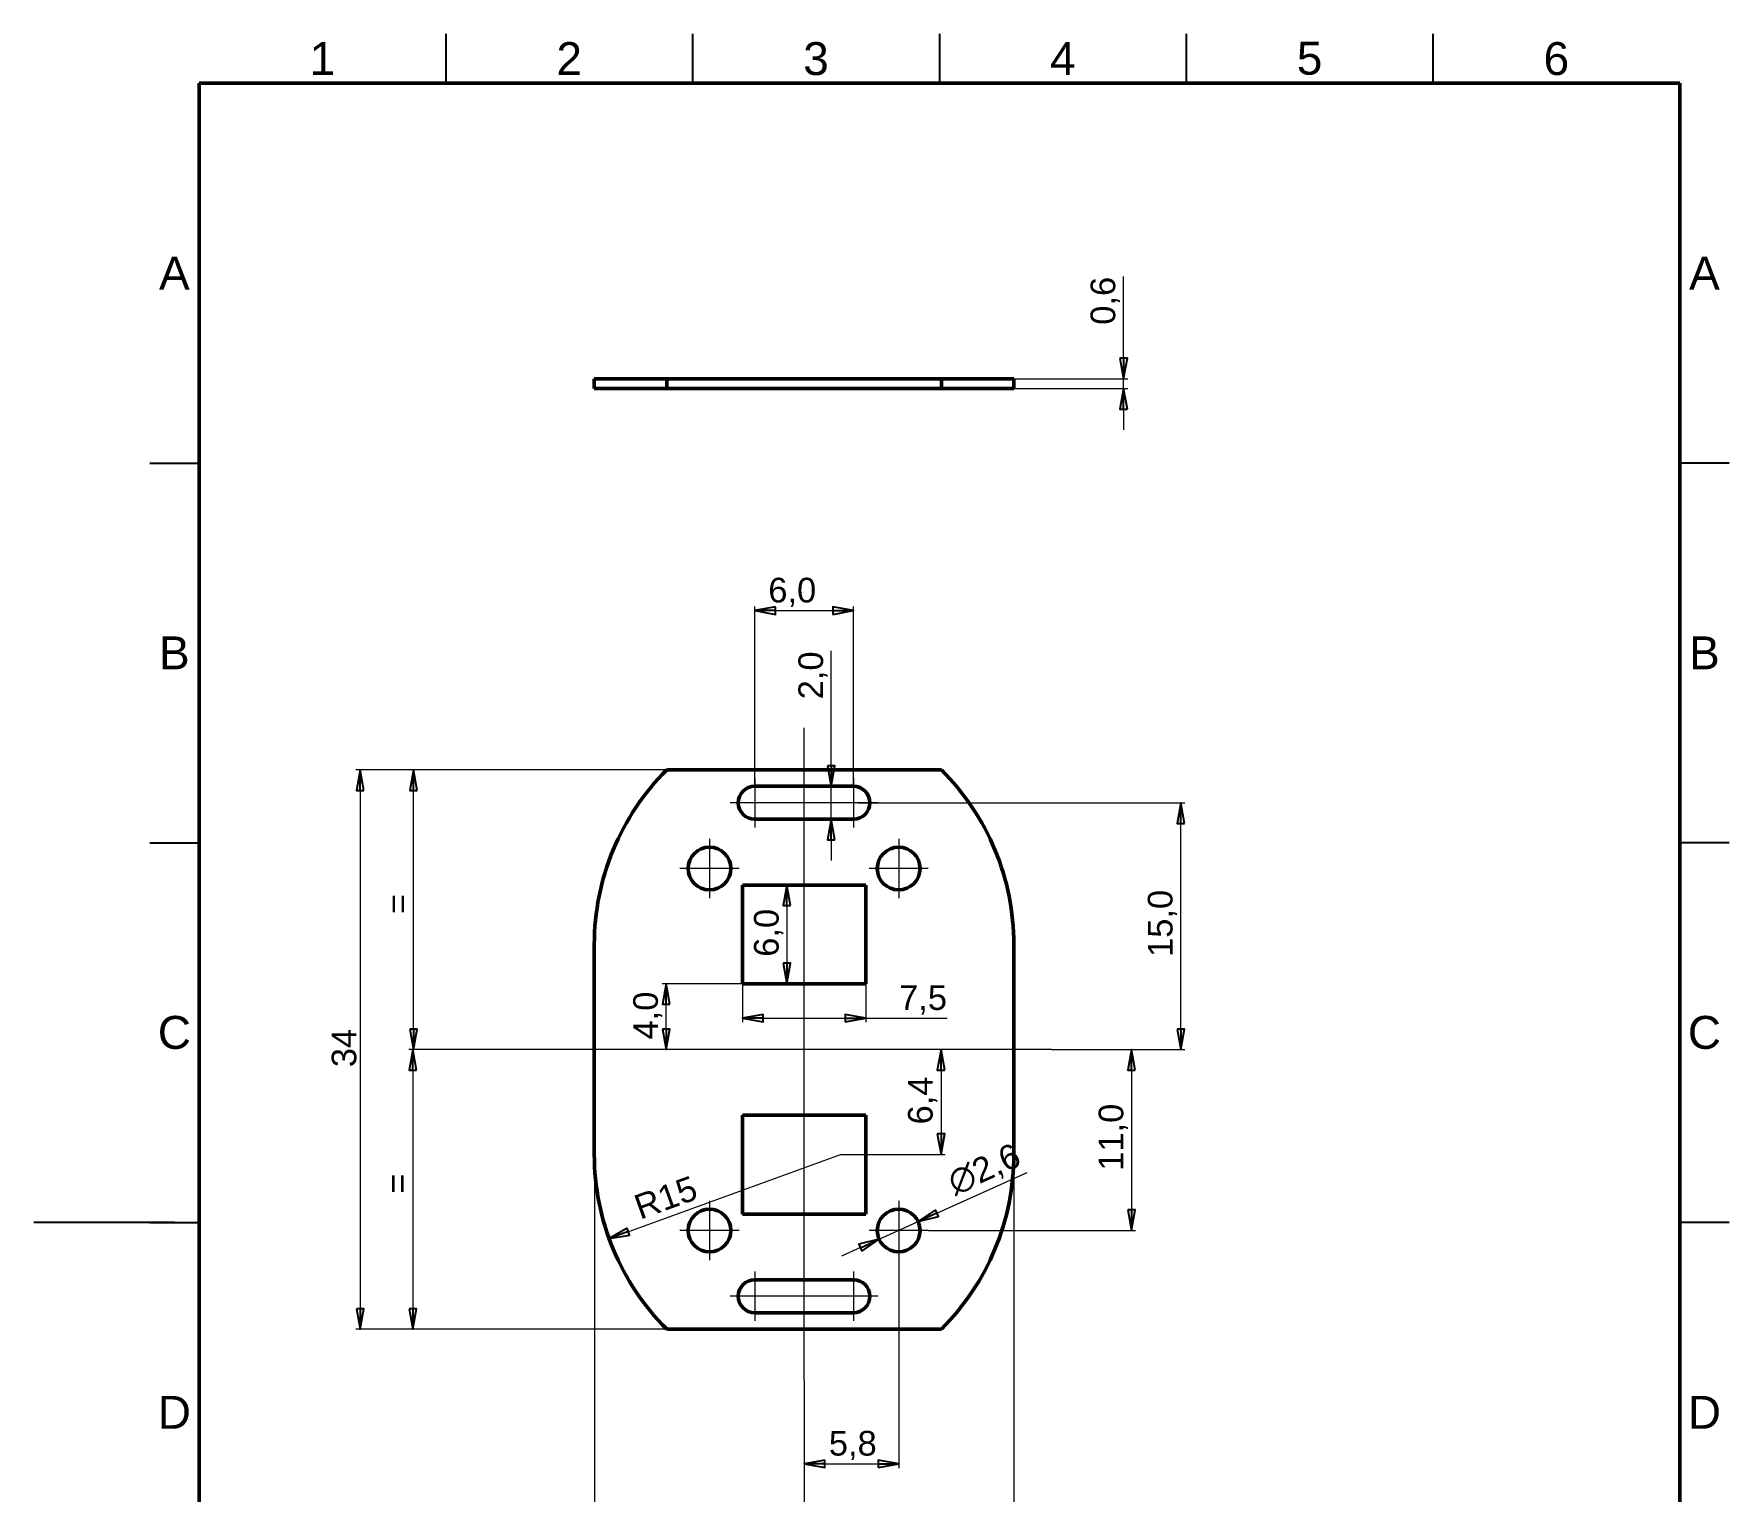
# Model space of a CAD drawing. Header units: millimetres. Extents: x 0 to 103, y 2 to 146.
# Drawn here: x 0 to 103, y 57.9 to 146.5 of the extents above; entities that cross this region are included whole.
import ezdxf

# ---------------------------------------------------------------- set-up
doc = ezdxf.new("R2010")
doc.units = ezdxf.units.MM
doc.header["$LTSCALE"] = 0.5
doc.linetypes.add('CHAIN', pattern=[0.3543, 0.2362, -0.0295, 0.0591, -0.0295])
for name, color, linetype, lineweight in [('Center Mark(INTECO)', 7, 'CHAIN', 18), ('Centerline(INTECO)', 7, 'CHAIN', 18), ('Dimensions(INTECO)', 7, 'Continuous', 25), ('Sketch Geometry(INTECO)', 7, 'Continuous', 50), ('Symbols(INTECO)', 7, 'Continuous', 18)]:
    doc.layers.add(name, color=color, linetype=linetype, lineweight=lineweight)
doc.layers.add('Visible Edges(INTECO)', color=7, linetype='Continuous', lineweight=50, true_color=0x262659)
doc.styles.add('Current-ISO-INTECO', font='arial.ttf')
doc.styles.add('Current-ISO-INTECODimensionsText', font='arial.ttf')
doc.dimstyles.new('ISO - INTECO', dxfattribs={"dimscale": 0.5, "dimtxt": 3, "dimasz": 2.5, "dimexe": 0.5, "dimexo": 0, "dimgap": 0.4, "dimtad": 1, "dimrnd": 1e-08, "dimzin": 0, "dimtxsty": 'Current-ISO-INTECODimensionsText', "dimblk": 'Filled-3', "dimcen": 0.09, "dimdle": 7, "dimclrd": 7, "dimclre": 7, "dimclrt": 7, "dimadec": 1, "dimazin": 0, "dimtfac": 0.666667, "dimtmove": 0, "dimatfit": 3, "dimfxl": 1, "dimtolj": 1, "dimlwd": 15, "dimlwe": 15, "dimarcsym": 0})

# ---------------------------------------------------------------- blocks, each defined once
blk = doc.blocks.new('Borders INTECO Okvir')
at = {"layer": 'Sketch Geometry(INTECO)', "lineweight": 25}
for p, q in [((50, 293), (50, 287)), ((80, 293), (80, 287)), ((110, 293), (110, 287)), ((140, 293), (140, 287)), ((170, 293), (170, 287)), ((14, 240.83), (20, 240.83)), ((206, 240.83), (200, 240.83)), ((14, 194.67), (20, 194.67)), ((206, 194.67), (200, 194.67)), ((17, 148.5), (-0.07, 148.5)), ((14, 148.5), (20, 148.5)), ((206, 148.5), (200, 148.5))]:
    blk.add_line(p, q, dxfattribs=at)
at = {"layer": 'Sketch Geometry(INTECO)'}
for p, q in [((200, 287), (20, 287)), ((20, 287), (20, 10)), ((200, 10), (200, 287))]:
    blk.add_line(p, q, dxfattribs=at)
at = {"layer": 'Symbols(INTECO)', "color": 7, "char_height": 4, "style": 'Current-ISO-INTECO'}
for s, insert, attachment_point in [('\\fArial|b0|i0;\\H4.0000;1', (35, 292), 2), ('\\fArial|b0|i0;\\H4.0000;2', (65, 292), 2), ('\\fArial|b0|i0;\\H4.0000;3', (95, 292), 2), ('\\fArial|b0|i0;\\H4.0000;4', (125, 292), 2), ('\\fArial|b0|i0;\\H4.0000;5', (155, 292.05), 2), ('\\fArial|b0|i0;\\H4.0000;6', (185, 292), 2), ('\\fArial|b0|i0;\\H4.0000;A', (17, 263.92), 5), ('\\fArial|b0|i0;\\H4.0000;A', (203, 263.92), 5), ('\\fArial|b0|i0;\\H4.0000;B', (17, 217.75), 5), ('\\fArial|b0|i0;\\H4.0000;B', (203, 217.75), 5), ('\\fArial|b0|i0;\\H4.0000;C', (17, 171.58), 5), ('\\fArial|b0|i0;\\H4.0000;C', (203, 171.58), 5), ('\\fArial|b0|i0;\\H4.0000;D', (17, 125.42), 5), ('\\fArial|b0|i0;\\H4.0000;D', (203, 125.42), 5)]:
    blk.add_mtext(s, dxfattribs=dict(at, insert=insert, attachment_point=attachment_point))
blk = doc.blocks.new('Filled-3')
at = {"color": 0}
for p, q in [((0, 0), (-1, 0.18)), ((-1, 0.18), (-1, -0.18)), ((-1, 0), (0, 0)), ((-1, -0.18), (0, 0))]:
    blk.add_line(p, q, dxfattribs=at)
at = {"color": 0, "flags": 128}
blk.add_lwpolyline([(-1, -0.18), (0, 0), (-1, 0.18), (-1, -0.18)], dxfattribs=at)
at = {"color": 0}
blk.add_solid([(-1, -0.18), (0, 0), (-1, 0.18), (-1, -0.18)], dxfattribs=at)
blk = doc.blocks.new('*D24')
at = {"layer": 'Defpoints', "color": 0, "linetype": 'Continuous', "transparency": 16777216}
for p in [(50.07, 99.76), (69.67, 99.76), (61.82, 84.76)]:
    blk.add_point(p, dxfattribs=at)
at = {"layer": 'Dimensions(INTECO)', "color": 7, "linetype": 'Continuous', "lineweight": 15, "transparency": 16777216}
for p, q in [((50.07, 99.76), (69.92, 99.76)), ((69.67, 86.01), (69.67, 98.51)), ((61.82, 84.76), (69.92, 84.76))]:
    blk.add_line(p, q, dxfattribs=at)
at = {"layer": 'Dimensions(INTECO)', "color": 7, "linetype": 'Continuous', "lineweight": 15, "transparency": 16777216, "xscale": 1.25, "yscale": 1.25, "zscale": 1.25}
for p, rotation in [((69.67, 99.76), 90), ((69.67, 84.76), 270)]:
    blk.add_blockref('Filled-3', p, dxfattribs=dict(at, rotation=rotation))
at = {"layer": 'Dimensions(INTECO)', "color": 7, "linetype": 'Continuous', "lineweight": 18, "transparency": 16777216, "insert": (67.67, 90.39), "char_height": 1.5, "attachment_point": 1, "rotation": 90, "style": 'Current-ISO-INTECODimensionsText'}
blk.add_mtext('\\A1;15,0', dxfattribs=at)
blk = doc.blocks.new('*D25')
at = {"layer": 'Defpoints', "color": 0, "linetype": 'Continuous', "transparency": 16777216}
for p in [(61.82, 84.76), (54.33, 73.76), (66.68, 73.76)]:
    blk.add_point(p, dxfattribs=at)
at = {"layer": 'Dimensions(INTECO)', "color": 7, "linetype": 'Continuous', "lineweight": 15, "transparency": 16777216}
for p, q in [((61.82, 84.76), (66.93, 84.76)), ((66.68, 83.51), (66.68, 75.01)), ((54.33, 73.76), (66.93, 73.76))]:
    blk.add_line(p, q, dxfattribs=at)
at = {"layer": 'Dimensions(INTECO)', "color": 7, "linetype": 'Continuous', "lineweight": 15, "transparency": 16777216, "xscale": 1.25, "yscale": 1.25, "zscale": 1.25}
for p, rotation in [((66.68, 84.76), 90), ((66.68, 73.76), 270)]:
    blk.add_blockref('Filled-3', p, dxfattribs=dict(at, rotation=rotation))
at = {"layer": 'Dimensions(INTECO)', "color": 7, "linetype": 'Continuous', "lineweight": 18, "transparency": 16777216, "insert": (64.68, 77.39), "char_height": 1.5, "attachment_point": 1, "rotation": 90, "style": 'Current-ISO-INTECODimensionsText'}
blk.add_mtext('\\A1;11,0', dxfattribs=at)
blk = doc.blocks.new('*D26')
at = {"layer": 'Defpoints', "color": 0, "linetype": 'Continuous', "transparency": 16777216}
for p in [(52.53, 71.96), (46.78, 64.65), (52.53, 59.57)]:
    blk.add_point(p, dxfattribs=at)
at = {"layer": 'Dimensions(INTECO)', "color": 7, "linetype": 'Continuous', "lineweight": 15, "transparency": 16777216}
for p, q in [((52.53, 71.96), (52.53, 59.32)), ((46.78, 64.65), (46.78, 59.32)), ((48.03, 59.57), (51.28, 59.57))]:
    blk.add_line(p, q, dxfattribs=at)
at = {"layer": 'Dimensions(INTECO)', "color": 7, "linetype": 'Continuous', "lineweight": 15, "transparency": 16777216, "xscale": 1.25, "yscale": 1.25, "zscale": 1.25, "rotation": 180}
blk.add_blockref('Filled-3', (46.78, 59.57), dxfattribs=at)
at = {"layer": 'Dimensions(INTECO)', "color": 7, "linetype": 'Continuous', "lineweight": 15, "transparency": 16777216, "xscale": 1.25, "yscale": 1.25, "zscale": 1.25}
blk.add_blockref('Filled-3', (52.53, 59.57), dxfattribs=at)
at = {"layer": 'Dimensions(INTECO)', "color": 7, "linetype": 'Continuous', "lineweight": 18, "transparency": 16777216, "insert": (48.28, 61.58), "char_height": 1.5, "attachment_point": 1, "style": 'Current-ISO-INTECODimensionsText'}
blk.add_mtext('\\A1;5,8', dxfattribs=at)
blk = doc.blocks.new('*D27')
at = {"layer": 'Defpoints', "color": 0, "linetype": 'Continuous', "transparency": 16777216}
for p in [(23.03, 101.76), (38.43, 101.76), (31.71, 84.76)]:
    blk.add_point(p, dxfattribs=at)
at = {"layer": 'Dimensions(INTECO)', "color": 7, "linetype": 'Continuous', "lineweight": 15, "transparency": 16777216}
for p, q in [((38.43, 101.76), (22.78, 101.76)), ((23.03, 86.01), (23.03, 100.51)), ((31.71, 84.76), (22.78, 84.76))]:
    blk.add_line(p, q, dxfattribs=at)
at = {"layer": 'Dimensions(INTECO)', "color": 7, "linetype": 'Continuous', "lineweight": 15, "transparency": 16777216, "xscale": 1.25, "yscale": 1.25, "zscale": 1.25}
for p, rotation in [((23.03, 101.76), 90), ((23.03, 84.76), 270)]:
    blk.add_blockref('Filled-3', p, dxfattribs=dict(at, rotation=rotation))
at = {"layer": 'Dimensions(INTECO)', "color": 7, "linetype": 'Continuous', "lineweight": 18, "transparency": 16777216, "insert": (21.33, 92.42), "char_height": 1.5, "attachment_point": 1, "rotation": 90, "style": 'Current-ISO-INTECODimensionsText'}
blk.add_mtext('\\A1; \\fArial|b0|i0;\\H1.5000;=', dxfattribs=at)
blk = doc.blocks.new('*D28')
at = {"layer": 'Defpoints', "color": 0, "linetype": 'Continuous', "transparency": 16777216}
for p in [(31.71, 84.76), (23, 67.76), (38.43, 67.76)]:
    blk.add_point(p, dxfattribs=at)
at = {"layer": 'Dimensions(INTECO)', "color": 7, "linetype": 'Continuous', "lineweight": 15, "transparency": 16777216}
for p, q in [((31.71, 84.76), (22.75, 84.76)), ((23, 83.51), (23, 69.01)), ((38.43, 67.76), (22.75, 67.76))]:
    blk.add_line(p, q, dxfattribs=at)
at = {"layer": 'Dimensions(INTECO)', "color": 7, "linetype": 'Continuous', "lineweight": 15, "transparency": 16777216, "xscale": 1.25, "yscale": 1.25, "zscale": 1.25}
for p, rotation in [((23, 84.76), 90), ((23, 67.76), 270)]:
    blk.add_blockref('Filled-3', p, dxfattribs=dict(at, rotation=rotation))
at = {"layer": 'Dimensions(INTECO)', "color": 7, "linetype": 'Continuous', "lineweight": 18, "transparency": 16777216, "insert": (21.3, 75.42), "char_height": 1.5, "attachment_point": 1, "rotation": 90, "style": 'Current-ISO-INTECODimensionsText'}
blk.add_mtext('\\A1; \\fArial|b0|i0;\\H1.5000;=', dxfattribs=at)
blk = doc.blocks.new('*D29')
at = {"layer": 'Defpoints', "color": 0, "linetype": 'Continuous', "transparency": 16777216}
for p in [(38.43, 101.76), (19.79, 67.76), (38.43, 67.76)]:
    blk.add_point(p, dxfattribs=at)
at = {"layer": 'Dimensions(INTECO)', "color": 7, "linetype": 'Continuous', "lineweight": 15, "transparency": 16777216}
for p, q in [((38.43, 101.76), (19.54, 101.76)), ((19.79, 100.51), (19.79, 69.01)), ((38.43, 67.76), (19.54, 67.76))]:
    blk.add_line(p, q, dxfattribs=at)
at = {"layer": 'Dimensions(INTECO)', "color": 7, "linetype": 'Continuous', "lineweight": 15, "transparency": 16777216, "xscale": 1.25, "yscale": 1.25, "zscale": 1.25}
for p, rotation in [((19.79, 101.76), 90), ((19.79, 67.76), 270)]:
    blk.add_blockref('Filled-3', p, dxfattribs=dict(at, rotation=rotation))
at = {"layer": 'Dimensions(INTECO)', "color": 7, "linetype": 'Continuous', "lineweight": 18, "transparency": 16777216, "insert": (18.06, 83.69), "char_height": 1.5, "attachment_point": 1, "rotation": 90, "style": 'Current-ISO-INTECODimensionsText'}
blk.add_mtext('\\A1;34', dxfattribs=at)
blk = doc.blocks.new('*D30')
at = {"layer": 'Defpoints', "color": 0, "linetype": 'Continuous', "transparency": 16777216}
for p in [(53.71, 74.3), (51.34, 73.23)]:
    blk.add_point(p, dxfattribs=at)
at = {"layer": 'Dimensions(INTECO)', "color": 7, "linetype": 'Continuous', "lineweight": 15, "transparency": 16777216}
for p, q in [((54.85, 74.81), (60.33, 77.28)), ((51.34, 73.23), (53.71, 74.3)), ((50.2, 72.72), (49.06, 72.2))]:
    blk.add_line(p, q, dxfattribs=at)
at = {"layer": 'Dimensions(INTECO)', "color": 7, "linetype": 'Continuous', "lineweight": 15, "transparency": 16777216, "xscale": 1.25, "yscale": 1.25, "zscale": 1.25}
for p, rotation in [((53.71, 74.3), 204.2415219147251), ((51.34, 73.23), 24.24152191472509)]:
    blk.add_blockref('Filled-3', p, dxfattribs=dict(at, rotation=rotation))
at = {"layer": 'Dimensions(INTECO)', "color": 7, "linetype": 'Continuous', "lineweight": 18, "transparency": 16777216, "insert": (55.33, 77.28), "char_height": 1.5, "attachment_point": 1, "rotation": 24.2415, "style": 'Current-ISO-INTECODimensionsText'}
blk.add_mtext('\\A1;∅2,6', dxfattribs=at)
blk = doc.blocks.new('*D31')
at = {"layer": 'Defpoints', "color": 0, "linetype": 'Continuous', "transparency": 16777216}
for p in [(38.4, 88.76), (43.03, 88.76), (38.4, 84.76)]:
    blk.add_point(p, dxfattribs=at)
at = {"layer": 'Dimensions(INTECO)', "color": 7, "linetype": 'Continuous', "lineweight": 15, "transparency": 16777216}
for p, q in [((43.03, 88.76), (38.15, 88.76)), ((38.4, 86.01), (38.4, 87.51))]:
    blk.add_line(p, q, dxfattribs=at)
at = {"layer": 'Dimensions(INTECO)', "color": 7, "linetype": 'Continuous', "lineweight": 15, "transparency": 16777216, "xscale": 1.25, "yscale": 1.25, "zscale": 1.25}
for p, rotation in [((38.4, 88.76), 90), ((38.4, 84.76), 270)]:
    blk.add_blockref('Filled-3', p, dxfattribs=dict(at, rotation=rotation))
at = {"layer": 'Dimensions(INTECO)', "color": 7, "linetype": 'Continuous', "lineweight": 18, "transparency": 16777216, "insert": (36.39, 85.37), "char_height": 1.5, "attachment_point": 1, "rotation": 90, "style": 'Current-ISO-INTECODimensionsText'}
blk.add_mtext('\\A1;4,0', dxfattribs=at)
blk = doc.blocks.new('*D32')
at = {"layer": 'Defpoints', "color": 0, "linetype": 'Continuous', "transparency": 16777216}
for p in [(43.03, 94.76), (43.03, 88.76), (45.73, 88.76)]:
    blk.add_point(p, dxfattribs=at)
at = {"layer": 'Dimensions(INTECO)', "color": 7, "linetype": 'Continuous', "lineweight": 15, "transparency": 16777216}
for p, q in [((43.03, 94.76), (45.98, 94.76)), ((45.73, 93.51), (45.73, 90.01)), ((43.03, 88.76), (45.98, 88.76))]:
    blk.add_line(p, q, dxfattribs=at)
at = {"layer": 'Dimensions(INTECO)', "color": 7, "linetype": 'Continuous', "lineweight": 15, "transparency": 16777216, "xscale": 1.25, "yscale": 1.25, "zscale": 1.25}
for p, rotation in [((45.73, 94.76), 90), ((45.73, 88.76), 270)]:
    blk.add_blockref('Filled-3', p, dxfattribs=dict(at, rotation=rotation))
at = {"layer": 'Dimensions(INTECO)', "color": 7, "linetype": 'Continuous', "lineweight": 18, "transparency": 16777216, "insert": (43.73, 90.4), "char_height": 1.5, "attachment_point": 1, "rotation": 90, "style": 'Current-ISO-INTECODimensionsText'}
blk.add_mtext('\\A1;6,0', dxfattribs=at)
blk = doc.blocks.new('*D33')
at = {"layer": 'Defpoints', "color": 0, "linetype": 'Continuous', "transparency": 16777216}
for p in [(43.03, 88.76), (50.53, 88.76), (43.03, 86.67)]:
    blk.add_point(p, dxfattribs=at)
at = {"layer": 'Dimensions(INTECO)', "color": 7, "linetype": 'Continuous', "lineweight": 15, "transparency": 16777216}
for p, q in [((43.03, 88.76), (43.03, 86.42)), ((50.53, 88.76), (50.53, 86.42)), ((44.28, 86.67), (49.28, 86.67)), ((50.53, 86.67), (55.48, 86.67))]:
    blk.add_line(p, q, dxfattribs=at)
at = {"layer": 'Dimensions(INTECO)', "color": 7, "linetype": 'Continuous', "lineweight": 15, "transparency": 16777216, "xscale": 1.25, "yscale": 1.25, "zscale": 1.25, "rotation": 180}
blk.add_blockref('Filled-3', (43.03, 86.67), dxfattribs=at)
at = {"layer": 'Dimensions(INTECO)', "color": 7, "linetype": 'Continuous', "lineweight": 15, "transparency": 16777216, "xscale": 1.25, "yscale": 1.25, "zscale": 1.25}
blk.add_blockref('Filled-3', (50.53, 86.67), dxfattribs=at)
at = {"layer": 'Dimensions(INTECO)', "color": 7, "linetype": 'Continuous', "lineweight": 18, "transparency": 16777216, "insert": (52.55, 88.67), "char_height": 1.5, "attachment_point": 1, "style": 'Current-ISO-INTECODimensionsText'}
blk.add_mtext('\\A1;7,5', dxfattribs=at)
blk = doc.blocks.new('*D34')
at = {"layer": 'Defpoints', "color": 0, "linetype": 'Continuous', "transparency": 16777216}
for p in [(49.78, 111.44), (43.78, 100.76), (49.78, 100.76)]:
    blk.add_point(p, dxfattribs=at)
at = {"layer": 'Dimensions(INTECO)', "color": 7, "linetype": 'Continuous', "lineweight": 15, "transparency": 16777216}
for p, q in [((43.78, 100.76), (43.78, 111.69)), ((45.03, 111.44), (48.53, 111.44)), ((49.78, 100.76), (49.78, 111.69))]:
    blk.add_line(p, q, dxfattribs=at)
at = {"layer": 'Dimensions(INTECO)', "color": 7, "linetype": 'Continuous', "lineweight": 15, "transparency": 16777216, "xscale": 1.25, "yscale": 1.25, "zscale": 1.25, "rotation": 180}
blk.add_blockref('Filled-3', (43.78, 111.44), dxfattribs=at)
at = {"layer": 'Dimensions(INTECO)', "color": 7, "linetype": 'Continuous', "lineweight": 15, "transparency": 16777216, "xscale": 1.25, "yscale": 1.25, "zscale": 1.25}
blk.add_blockref('Filled-3', (49.78, 111.44), dxfattribs=at)
at = {"layer": 'Dimensions(INTECO)', "color": 7, "linetype": 'Continuous', "lineweight": 18, "transparency": 16777216, "insert": (44.6, 113.44), "char_height": 1.5, "attachment_point": 1, "style": 'Current-ISO-INTECODimensionsText'}
blk.add_mtext('\\A1;6,0', dxfattribs=at)
blk = doc.blocks.new('*D35')
at = {"layer": 'Defpoints', "color": 0, "linetype": 'Continuous', "transparency": 16777216}
for p in [(43.78, 100.76), (48.43, 100.76), (43.78, 98.76)]:
    blk.add_point(p, dxfattribs=at)
at = {"layer": 'Dimensions(INTECO)', "color": 7, "linetype": 'Continuous', "lineweight": 15, "transparency": 16777216}
for p, q in [((48.43, 102.01), (48.43, 109)), ((48.43, 98.76), (48.43, 100.76)), ((48.43, 97.51), (48.43, 96.26))]:
    blk.add_line(p, q, dxfattribs=at)
at = {"layer": 'Dimensions(INTECO)', "color": 7, "linetype": 'Continuous', "lineweight": 15, "transparency": 16777216, "xscale": 1.25, "yscale": 1.25, "zscale": 1.25}
for p, rotation in [((48.43, 100.76), 270), ((48.43, 98.76), 90)]:
    blk.add_blockref('Filled-3', p, dxfattribs=dict(at, rotation=rotation))
at = {"layer": 'Dimensions(INTECO)', "color": 7, "linetype": 'Continuous', "lineweight": 18, "transparency": 16777216, "insert": (46.43, 106.05), "char_height": 1.5, "attachment_point": 1, "rotation": 90, "style": 'Current-ISO-INTECODimensionsText'}
blk.add_mtext('\\A1;2,0', dxfattribs=at)
blk = doc.blocks.new('*D36')
at = {"layer": 'Defpoints', "color": 0, "linetype": 'Continuous', "transparency": 16777216}
for p in [(49.03, 78.38), (34.92, 73.27)]:
    blk.add_point(p, dxfattribs=at)
at = {"layer": 'Dimensions(INTECO)', "color": 7, "linetype": 'Continuous', "lineweight": 15, "transparency": 16777216}
blk.add_line((49.03, 78.38), (36.1, 73.69), dxfattribs=at)
at = {"layer": 'Dimensions(INTECO)', "color": 7, "linetype": 'Continuous', "lineweight": 15, "transparency": 16777216, "xscale": 1.25, "yscale": 1.25, "zscale": 1.25, "rotation": 199.9356314534135}
blk.add_blockref('Filled-3', (34.92, 73.27), dxfattribs=at)
at = {"layer": 'Dimensions(INTECO)', "color": 7, "linetype": 'Continuous', "lineweight": 18, "transparency": 16777216, "insert": (36.3, 75.82), "char_height": 1.5, "attachment_point": 1, "rotation": 19.9356, "style": 'Current-ISO-INTECODimensionsText'}
blk.add_mtext('\\A1;R15', dxfattribs=at)
blk = doc.blocks.new('*D37')
at = {"layer": 'Defpoints', "color": 0, "linetype": 'Continuous', "transparency": 16777216}
for p in [(55.1, 84.76), (49.03, 78.38), (55.1, 78.38)]:
    blk.add_point(p, dxfattribs=at)
at = {"layer": 'Dimensions(INTECO)', "color": 7, "linetype": 'Continuous', "lineweight": 15, "transparency": 16777216}
for p, q in [((55.1, 83.51), (55.1, 79.63)), ((49.03, 78.38), (55.35, 78.38))]:
    blk.add_line(p, q, dxfattribs=at)
at = {"layer": 'Dimensions(INTECO)', "color": 7, "linetype": 'Continuous', "lineweight": 15, "transparency": 16777216, "xscale": 1.25, "yscale": 1.25, "zscale": 1.25}
for p, rotation in [((55.1, 84.76), 90), ((55.1, 78.38), 270)]:
    blk.add_blockref('Filled-3', p, dxfattribs=dict(at, rotation=rotation))
at = {"layer": 'Dimensions(INTECO)', "color": 7, "linetype": 'Continuous', "lineweight": 18, "transparency": 16777216, "insert": (53.09, 80.21), "char_height": 1.5, "attachment_point": 1, "rotation": 90, "style": 'Current-ISO-INTECODimensionsText'}
blk.add_mtext('\\A1;6,4', dxfattribs=at)
blk = doc.blocks.new('*D38')
at = {"layer": 'Defpoints', "color": 0, "linetype": 'Continuous', "transparency": 16777216}
for p in [(34.03, 78.38), (46.78, 64.65), (46.78, 52.41)]:
    blk.add_point(p, dxfattribs=at)
at = {"layer": 'Dimensions(INTECO)', "color": 7, "linetype": 'Continuous', "lineweight": 15, "transparency": 16777216}
for p, q in [((34.03, 78.38), (34.03, 52.16)), ((46.78, 64.65), (46.78, 52.16)), ((35.28, 52.41), (45.53, 52.41))]:
    blk.add_line(p, q, dxfattribs=at)
at = {"layer": 'Dimensions(INTECO)', "color": 7, "linetype": 'Continuous', "lineweight": 15, "transparency": 16777216, "xscale": 1.25, "yscale": 1.25, "zscale": 1.25, "rotation": 180}
blk.add_blockref('Filled-3', (34.03, 52.41), dxfattribs=at)
at = {"layer": 'Dimensions(INTECO)', "color": 7, "linetype": 'Continuous', "lineweight": 15, "transparency": 16777216, "xscale": 1.25, "yscale": 1.25, "zscale": 1.25}
blk.add_blockref('Filled-3', (46.78, 52.41), dxfattribs=at)
at = {"layer": 'Dimensions(INTECO)', "color": 7, "linetype": 'Continuous', "lineweight": 18, "transparency": 16777216, "insert": (39.56, 54.11), "char_height": 1.5, "attachment_point": 1, "style": 'Current-ISO-INTECODimensionsText'}
blk.add_mtext('\\A1; \\fArial|b0|i0;\\H1.5000;=', dxfattribs=at)
blk = doc.blocks.new('*D39')
at = {"layer": 'Defpoints', "color": 0, "linetype": 'Continuous', "transparency": 16777216}
for p in [(59.53, 78.38), (46.78, 64.65), (59.53, 52.4)]:
    blk.add_point(p, dxfattribs=at)
at = {"layer": 'Dimensions(INTECO)', "color": 7, "linetype": 'Continuous', "lineweight": 15, "transparency": 16777216}
for p, q in [((59.53, 78.38), (59.53, 52.15)), ((46.78, 64.65), (46.78, 52.15)), ((48.03, 52.4), (58.28, 52.4))]:
    blk.add_line(p, q, dxfattribs=at)
at = {"layer": 'Dimensions(INTECO)', "color": 7, "linetype": 'Continuous', "lineweight": 15, "transparency": 16777216, "xscale": 1.25, "yscale": 1.25, "zscale": 1.25, "rotation": 180}
blk.add_blockref('Filled-3', (46.78, 52.4), dxfattribs=at)
at = {"layer": 'Dimensions(INTECO)', "color": 7, "linetype": 'Continuous', "lineweight": 15, "transparency": 16777216, "xscale": 1.25, "yscale": 1.25, "zscale": 1.25}
blk.add_blockref('Filled-3', (59.53, 52.4), dxfattribs=at)
at = {"layer": 'Dimensions(INTECO)', "color": 7, "linetype": 'Continuous', "lineweight": 18, "transparency": 16777216, "insert": (52.31, 54.1), "char_height": 1.5, "attachment_point": 1, "style": 'Current-ISO-INTECODimensionsText'}
blk.add_mtext('\\A1; \\fArial|b0|i0;\\H1.5000;=', dxfattribs=at)
blk = doc.blocks.new('*D40')
at = {"layer": 'Defpoints', "color": 0, "linetype": 'Continuous', "transparency": 16777216}
for p in [(34.03, 78.38), (59.53, 78.38), (59.53, 48.8)]:
    blk.add_point(p, dxfattribs=at)
at = {"layer": 'Dimensions(INTECO)', "color": 7, "linetype": 'Continuous', "lineweight": 15, "transparency": 16777216}
for p, q in [((34.03, 78.38), (34.03, 48.55)), ((59.53, 78.38), (59.53, 48.55)), ((35.28, 48.8), (58.28, 48.8))]:
    blk.add_line(p, q, dxfattribs=at)
at = {"layer": 'Dimensions(INTECO)', "color": 7, "linetype": 'Continuous', "lineweight": 15, "transparency": 16777216, "xscale": 1.25, "yscale": 1.25, "zscale": 1.25, "rotation": 180}
blk.add_blockref('Filled-3', (34.03, 48.8), dxfattribs=at)
at = {"layer": 'Dimensions(INTECO)', "color": 7, "linetype": 'Continuous', "lineweight": 15, "transparency": 16777216, "xscale": 1.25, "yscale": 1.25, "zscale": 1.25}
blk.add_blockref('Filled-3', (59.53, 48.8), dxfattribs=at)
at = {"layer": 'Dimensions(INTECO)', "color": 7, "linetype": 'Continuous', "lineweight": 18, "transparency": 16777216, "insert": (45.69, 50.53), "char_height": 1.5, "attachment_point": 1, "style": 'Current-ISO-INTECODimensionsText'}
blk.add_mtext('\\A1;26', dxfattribs=at)
blk = doc.blocks.new('*D41')
at = {"layer": 'Defpoints', "color": 0, "linetype": 'Continuous', "transparency": 16777216}
for p in [(55.12, 125.54), (55.12, 124.94), (66.2, 125.54)]:
    blk.add_point(p, dxfattribs=at)
at = {"layer": 'Dimensions(INTECO)', "color": 7, "linetype": 'Continuous', "lineweight": 15, "transparency": 16777216}
for p, q in [((66.2, 126.79), (66.2, 131.75)), ((55.12, 125.54), (66.45, 125.54)), ((55.12, 124.94), (66.45, 124.94)), ((66.2, 124.94), (66.2, 125.54)), ((66.2, 123.69), (66.2, 122.44))]:
    blk.add_line(p, q, dxfattribs=at)
at = {"layer": 'Dimensions(INTECO)', "color": 7, "linetype": 'Continuous', "lineweight": 15, "transparency": 16777216, "xscale": 1.25, "yscale": 1.25, "zscale": 1.25}
for p, rotation in [((66.2, 125.54), 270), ((66.2, 124.94), 90)]:
    blk.add_blockref('Filled-3', p, dxfattribs=dict(at, rotation=rotation))
at = {"layer": 'Dimensions(INTECO)', "color": 7, "linetype": 'Continuous', "lineweight": 18, "transparency": 16777216, "insert": (64.19, 128.82), "char_height": 1.5, "attachment_point": 1, "rotation": 90, "style": 'Current-ISO-INTECODimensionsText'}
blk.add_mtext('\\A1;0,6', dxfattribs=at)

msp = doc.modelspace()

# ---------------------------------------------------------------- linework, layer by layer
at = {"layer": 'Center Mark(INTECO)', "linetype": 'Continuous'}
for p, q in [((43.775, 101.263), (43.775, 98.263)), ((49.775, 101.263), (49.775, 98.263)), ((50.07, 99.763), (42.275, 99.763)), ((51.275, 99.763), (49.525, 99.763)), ((41.025, 97.563), (41.025, 93.963)), ((52.525, 97.563), (52.525, 93.963)), ((42.825, 95.763), (39.225, 95.763)), ((54.325, 95.763), (50.725, 95.763)), ((41.025, 75.563), (41.025, 71.963)), ((52.525, 75.563), (52.525, 71.963)), ((42.825, 73.763), (39.225, 73.763)), ((54.325, 73.763), (50.725, 73.763)), ((43.775, 71.263), (43.775, 68.263)), ((49.775, 71.263), (49.775, 68.263)), ((49.694, 69.763), (42.275, 69.763)), ((51.275, 69.763), (49.525, 69.763))]:
    msp.add_line(p, q, dxfattribs=at)
at = {"layer": 'Centerline(INTECO)', "linetype": 'Continuous'}
for p, q in [((46.775, 64.654), (46.775, 104.321)), ((61.817, 84.763), (31.712, 84.763))]:
    msp.add_line(p, q, dxfattribs=at)
at = {"layer": 'Visible Edges(INTECO)'}
for p, q in [((34.025, 125.535), (38.431, 125.535)), ((34.025, 124.935), (34.025, 125.535)), ((38.431, 124.935), (34.025, 124.935)), ((38.431, 125.535), (55.119, 125.535)), ((38.431, 124.935), (38.431, 125.535)), ((55.119, 124.935), (38.431, 124.935)), ((55.119, 125.535), (55.119, 124.935)), ((59.525, 125.535), (55.119, 125.535)), ((55.119, 124.935), (59.525, 124.935)), ((59.525, 124.935), (59.525, 125.535)), ((55.119, 101.763), (38.431, 101.763)), ((43.775, 100.763), (49.775, 100.763)), ((49.775, 98.763), (43.775, 98.763)), ((43.025, 94.763), (43.025, 88.763)), ((43.025, 94.763), (50.525, 94.763)), ((50.525, 94.763), (50.525, 88.763)), ((34.025, 78.382), (34.025, 91.145)), ((59.525, 78.382), (59.525, 91.145)), ((50.525, 88.763), (43.025, 88.763)), ((43.025, 80.763), (43.025, 74.763)), ((43.025, 80.763), (50.525, 80.763)), ((50.525, 80.763), (50.525, 74.763)), ((50.525, 74.763), (43.025, 74.763)), ((43.775, 70.763), (49.775, 70.763)), ((49.775, 68.763), (43.775, 68.763)), ((38.431, 67.763), (55.119, 67.763))]:
    msp.add_line(p, q, dxfattribs=at)
for centre in [(41.025, 95.763), (52.525, 95.763), (41.025, 73.763), (52.525, 73.763)]:
    msp.add_circle(centre, 1.3, dxfattribs=at)
for centre, radius, start, end in [((49.025, 91.145), 15, 134.93406, 180), ((44.525, 91.145), 15, 0, 45.06594), ((43.775, 99.763), 1, 90, 270), ((49.775, 99.763), 1, 270, 90), ((49.025, 78.382), 15, 180, 225.06594), ((44.525, 78.382), 15, 314.93406, 0), ((43.775, 69.763), 1, 90, 270), ((49.775, 69.763), 1, 270, 90)]:
    msp.add_arc(centre, radius, start, end, dxfattribs=at)

# ---------------------------------------------------------------- block references
at = {"xscale": 0.5, "yscale": 0.5, "zscale": 0.5}
msp.add_blockref('Borders INTECO Okvir', (0, 0), dxfattribs=at)

# ---------------------------------------------------------------- dimensions: what is measured, and where the dimension line sits
at = {"layer": 'Dimensions(INTECO)', "color": 7, "linetype": 'Continuous', "lineweight": 18}
for base, p1, p2, angle, override, picture, middle in [((66.196, 125.535), (55.119, 124.935), (55.119, 125.535), 90, {"dimgap": 0.4, "dimdec": 1, "dimtol": 0, "dimlim": 0, "dimtp": 0, "dimtm": 0, "dimtdec": 1, "dimtofl": 1, "dimatfit": 1}, '*D41', (66.196, 130.181)), ((49.775, 111.441), (43.775, 100.763), (49.775, 100.763), 180, {"dimgap": 0.4, "dimdec": 1, "dimtol": 0, "dimlim": 0, "dimtp": 0, "dimtm": 0, "dimtdec": 1, "dimtofl": 0, "dimatfit": 1}, '*D34', (45.969, 111.441)), ((48.428, 100.763), (43.775, 98.763), (43.775, 100.763), 90, {"dimgap": 0.4, "dimdec": 1, "dimse1": 1, "dimse2": 1, "dimtol": 0, "dimlim": 0, "dimtp": 0, "dimtm": 0, "dimtdec": 1, "dimtofl": 1, "dimatfit": 1}, '*D35', (48.428, 107.423)), ((19.792, 67.763), (38.431, 101.763), (38.431, 67.763), 90, {"dimgap": 0.4, "dimdec": 0, "dimtol": 0, "dimlim": 0, "dimtp": 0, "dimtm": 0, "dimtdec": 0, "dimtofl": 0, "dimatfit": 1}, '*D29', (19.792, 84.763)), ((69.672, 99.763), (61.817, 84.763), (50.07, 99.763), 90, {"dimgap": 0.4, "dimdec": 1, "dimtol": 0, "dimlim": 0, "dimtp": 0, "dimtm": 0, "dimtdec": 1, "dimtofl": 0, "dimatfit": 1}, '*D24', (69.672, 92.263)), ((45.729, 88.763), (43.025, 94.763), (43.025, 88.763), 90, {"dimgap": 0.4, "dimdec": 1, "dimtol": 0, "dimlim": 0, "dimtp": 0, "dimtm": 0, "dimtdec": 1, "dimtofl": 0, "dimatfit": 1}, '*D32', (45.729, 91.763)), ((38.397, 88.763), (38.397, 84.763), (43.025, 88.763), 90, {"dimgap": 0.4, "dimdec": 1, "dimse1": 1, "dimtol": 0, "dimlim": 0, "dimtp": 0, "dimtm": 0, "dimtdec": 1, "dimtofl": 0, "dimatfit": 1}, '*D31', (38.397, 86.763)), ((43.025, 86.674), (50.525, 88.763), (43.025, 88.763), 180, {"dimgap": 0.4, "dimdec": 1, "dimtol": 0, "dimlim": 0, "dimtp": 0, "dimtm": 0, "dimtdec": 1, "dimtofl": 0, "dimatfit": 2}, '*D33', (53.915, 86.674)), ((55.096, 78.382), (55.096, 84.763), (49.025, 78.382), 90, {"dimgap": 0.4, "dimdec": 1, "dimse1": 1, "dimtol": 0, "dimlim": 0, "dimtp": 0, "dimtm": 0, "dimtdec": 1, "dimtofl": 0, "dimatfit": 1}, '*D37', (55.096, 81.573)), ((66.679, 73.763), (61.817, 84.763), (54.325, 73.763), 90, {"dimgap": 0.4, "dimdec": 1, "dimtol": 0, "dimlim": 0, "dimtp": 0, "dimtm": 0, "dimtdec": 1, "dimtofl": 0, "dimatfit": 1}, '*D25', (66.679, 79.263))]:
    dim = msp.add_linear_dim(base=base, p1=p1, p2=p2, angle=angle, dimstyle='ISO - INTECO', override=override, dxfattribs=at)
    dim.commit()
    dim.dimension.update_dxf_attribs({"geometry": picture, "text_midpoint": middle, "dimtype": 160})
for base, p2, picture, middle in [((23.027, 101.763), (38.431, 101.763), '*D27', (23.027, 93.263)), ((23.004, 67.763), (38.431, 67.763), '*D28', (23.004, 76.263))]:
    dim = msp.add_linear_dim(base=base, p1=(31.712, 84.763), p2=p2, angle=90, text=' \\fArial|b0|i0;\\H1.5000;=', dimstyle='ISO - INTECO', override={"dimgap": 0.4, "dimdec": 2, "dimtol": 0, "dimlim": 0, "dimtp": 0, "dimtm": 0, "dimtdec": 2, "dimtofl": 0, "dimatfit": 1}, dxfattribs=at)
    dim.commit()
    dim.dimension.update_dxf_attribs({"geometry": picture, "text_midpoint": middle, "dimtype": 160})
for base, p1, p2, picture, middle in [((46.775, 52.407), (34.025, 78.382), (46.775, 64.654), '*D38', (40.4, 52.407)), ((59.525, 52.398), (46.775, 64.654), (59.525, 78.382), '*D39', (53.15, 52.398))]:
    dim = msp.add_linear_dim(base=base, p1=p1, p2=p2, text=' \\fArial|b0|i0;\\H1.5000;=', dimstyle='ISO - INTECO', override={"dimgap": 0.4, "dimdec": 2, "dimtol": 0, "dimlim": 0, "dimtp": 0, "dimtm": 0, "dimtdec": 2, "dimtofl": 0, "dimatfit": 1}, dxfattribs=at)
    dim.commit()
    dim.dimension.update_dxf_attribs({"geometry": picture, "text_midpoint": middle, "dimtype": 160})
for base, p1, p2, override, picture, middle in [((59.525072603, 48.797684474), (34.025072603, 78.382297446), (59.525072603, 78.382297446), {"dimgap": 0.4, "dimdec": 0, "dimtol": 0, "dimlim": 0, "dimtp": 0, "dimtm": 0, "dimtdec": 0, "dimtofl": 0, "dimatfit": 1}, '*D40', (46.775072603, 48.797684474)), ((52.525072603, 59.573403149), (46.775072603, 64.653533753), (52.525072603, 71.963495293), {"dimgap": 0.4, "dimdec": 1, "dimtol": 0, "dimlim": 0, "dimtp": 0, "dimtm": 0, "dimtdec": 1, "dimtofl": 0, "dimatfit": 1}, '*D26', (49.650072603, 59.573403149))]:
    dim = msp.add_linear_dim(base=base, p1=p1, p2=p2, dimstyle='ISO - INTECO', override=override, dxfattribs=at)
    dim.commit()
    dim.dimension.update_dxf_attribs({"geometry": picture, "text_midpoint": middle, "dimtype": 160})
dim = msp.add_radius_dim(center=(49.025, 78.382), mpoint=(34.924, 73.268), dimstyle='ISO - INTECO', override={"dimgap": 0.4, "dimdec": 0, "dimlfac": 1, "dimcen": 0, "dimdle": 0, "dimtol": 0, "dimlim": 0, "dimtp": 0, "dimtm": 0, "dimtdec": 0, "dimtofl": 0, "dimtmove": 2}, dxfattribs=at)
dim.commit()
dim.dimension.update_dxf_attribs({"geometry": '*D36', "text_midpoint": (38.256, 75.716), "dimtype": 164})
dim = msp.add_diameter_dim_2p(p1=(51.34, 73.23), p2=(53.71, 74.297), dimstyle='ISO - INTECO', override={"dimgap": 0.4, "dimdec": 1, "dimlfac": 1, "dimtol": 0, "dimlim": 0, "dimtp": 0, "dimtm": 0, "dimtdec": 1, "dimatfit": 2}, dxfattribs=at)
dim.commit()
dim.dimension.update_dxf_attribs({"geometry": '*D30', "text_midpoint": (58.161, 76.301), "dimtype": 163})

doc.saveas('drawing.dxf')
